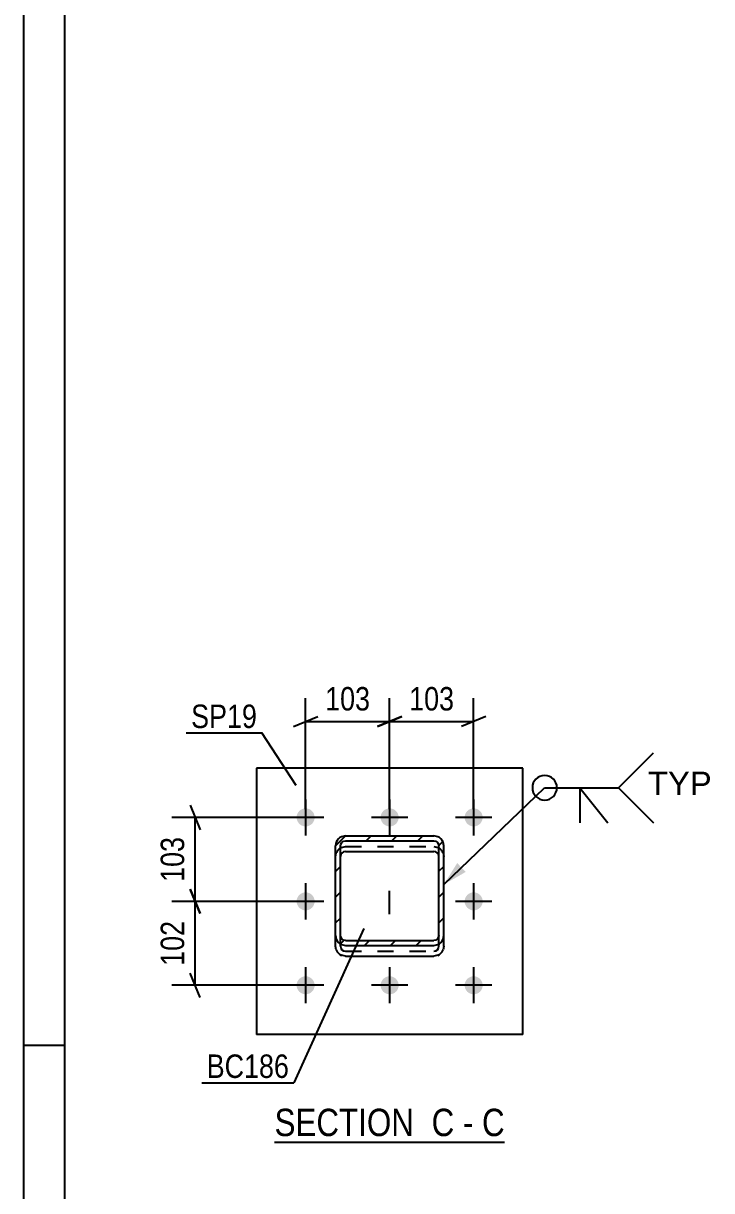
# Model space of a CAD drawing. Header units: millimetres. Extents: x 0 to 841, y 0 to 594.
# Drawn here: x 0 to 84, y 131.3 to 273.8 of the extents above; entities that cross this region are included whole.
import ezdxf

# ---------------------------------------------------------------- set-up
doc = ezdxf.new("R2010")
doc.units = ezdxf.units.MM
doc.linetypes.add('DXK_LINE_DOT2', pattern=[3.9198, 1.9599, -1.9599])
doc.linetypes.add('DXK_LINE_DOT3', pattern=[5.9187, 2.979, -0.9799, 0.9799, -0.9799])
doc.styles.add('Arial', font='ARIAL.TTF', dxfattribs={"height": 0.2})
doc.styles.add('Arial Narrow', font='ARIALN.TTF', dxfattribs={"height": 0.2})

# ---------------------------------------------------------------- blocks, each defined once
blk = doc.blocks.new('Unknown-318887657-1133 - 14856')
at = {"color": 5, "linetype": 'Continuous'}
for p, q in [((0, 594), (0, 0)), ((5, 589), (5, 5)), ((5, 149), (0, 149))]:
    blk.add_line(p, q, dxfattribs=at)
blk = doc.blocks.new('Unknown-318887657-13 - 1684')
at = {"color": 6, "linetype": 'Continuous'}
blk.add_line((30.65, 137.19), (58.72, 137.19), dxfattribs=at)
at = {"color": 0, "linetype": 'Continuous'}
for points in [[(48.76, 137.94), (48.76, 141.44), (30.65, 141.44), (30.65, 137.94)], [(52.58, 137.94), (52.58, 141.44), (49.81, 141.44), (49.81, 137.94)], [(54.91, 137.94), (54.91, 141.44), (53.63, 141.44), (53.63, 137.94)], [(58.72, 137.94), (58.72, 141.44), (55.96, 141.44), (55.96, 137.94)]]:
    blk.add_wipeout(points, dxfattribs=at)
at = {"color": 7, "linetype": 'Continuous', "style": 'Arial Narrow'}
for s, p in [('SECTION ', (30.65, 137.94)), ('C', (49.81, 137.94)), ('C', (55.96, 137.94)), ('-', (53.63, 137.94))]:
    blk.add_text(s, height=3.34, dxfattribs=at).set_placement(p)
blk = doc.blocks.new('Part-318887657-1702 - 1684')
at = {"linetype": 'Continuous'}
h = blk.add_hatch(dxfattribs=at)
h.set_pattern_fill('', scale=0.7, style=0, pattern_type=0)
h.set_pattern_definition([(45, (39.2889, 174.5855), (-1.57154, 1.57154), [])])
h.paths.add_polyline_path([(50.09, 174.59), (39.29, 174.59), (38.83, 174.49), (38.44, 174.23), (38.18, 173.84), (38.09, 173.37), (38.09, 162.44), (38.18, 161.97), (38.44, 161.58), (38.83, 161.32), (39.29, 161.22), (50.09, 161.22), (50.55, 161.32), (50.94, 161.58), (51.2, 161.97), (51.29, 162.44), (51.29, 173.37), (51.2, 173.84), (50.94, 174.23), (50.55, 174.49)])
h.paths.add_polyline_path([(50.64, 173.6), (50.69, 173.37), (50.69, 162.44), (50.64, 162.21), (50.51, 162.01), (50.32, 161.88), (50.09, 161.83), (39.29, 161.83), (39.06, 161.88), (38.86, 162.01), (38.73, 162.21), (38.69, 162.44), (38.69, 173.37), (38.73, 173.6), (38.86, 173.8), (39.06, 173.93), (39.29, 173.98), (50.09, 173.98), (50.32, 173.93), (50.51, 173.8)])
at = {"color": 2, "linetype": 'Continuous'}
for p, q in [((39.29, 174.59), (38.83, 174.49)), ((38.86, 173.8), (39.06, 173.93)), ((39.06, 173.93), (39.29, 173.98)), ((39.29, 174.59), (50.09, 174.59)), ((39.29, 173.98), (50.09, 173.98)), ((50.55, 174.49), (50.09, 174.59)), ((50.09, 173.98), (50.32, 173.93)), ((50.32, 173.93), (50.51, 173.8)), ((38.18, 173.84), (38.09, 173.37)), ((38.09, 162.44), (38.09, 173.37)), ((38.69, 173.37), (38.73, 173.6)), ((38.69, 162.44), (38.69, 173.37)), ((38.73, 173.6), (38.86, 173.8)), ((38.86, 172.49), (38.73, 172.3)), ((39.06, 172.63), (38.86, 172.49)), ((39.29, 172.67), (39.06, 172.63)), ((39.29, 172.67), (50.09, 172.67)), ((50.32, 172.63), (50.09, 172.67)), ((50.51, 172.49), (50.32, 172.63)), ((50.51, 173.8), (50.64, 173.6)), ((50.64, 172.3), (50.51, 172.49)), ((50.64, 173.6), (50.69, 173.37)), ((50.69, 162.44), (50.69, 173.37)), ((51.29, 173.37), (51.2, 173.84)), ((51.29, 162.44), (51.29, 173.37)), ((38.73, 172.3), (38.69, 172.06)), ((50.69, 172.06), (50.64, 172.3)), ((38.09, 161.13), (38.09, 162.44)), ((38.09, 162.44), (38.18, 161.97)), ((38.18, 160.67), (38.09, 161.13)), ((38.73, 162.21), (38.69, 162.44)), ((38.86, 162.01), (38.73, 162.21)), ((38.83, 161.32), (39.29, 161.22)), ((39.06, 161.88), (38.86, 162.01)), ((39.29, 161.83), (39.06, 161.88)), ((39.29, 161.83), (50.09, 161.83)), ((39.29, 161.22), (50.09, 161.22)), ((50.32, 161.88), (50.09, 161.83)), ((50.09, 161.22), (50.55, 161.32)), ((50.51, 162.01), (50.32, 161.88)), ((50.64, 162.21), (50.51, 162.01)), ((50.69, 162.44), (50.64, 162.21)), ((51.2, 161.97), (51.29, 162.44)), ((51.29, 161.13), (51.2, 160.67)), ((51.29, 161.13), (51.29, 162.44)), ((39.29, 159.92), (38.83, 160.01)), ((39.29, 159.92), (50.09, 159.92)), ((50.55, 160.01), (50.09, 159.92))]:
    blk.add_line(p, q, dxfattribs=at)
at = {"color": 7, "linetype": 'DXK_LINE_DOT2'}
for p, q in [((38.09, 162.44), (38.09, 173.37)), ((38.09, 172.06), (38.18, 172.53)), ((38.69, 161.13), (38.69, 173.37)), ((38.83, 173.19), (39.29, 173.28)), ((39.29, 173.28), (50.09, 173.28)), ((50.09, 173.28), (50.55, 173.19)), ((50.69, 161.13), (50.69, 173.37)), ((51.2, 172.53), (51.29, 172.06)), ((51.29, 162.44), (51.29, 173.37)), ((38.69, 161.13), (38.73, 160.9)), ((50.64, 160.9), (50.69, 161.13)), ((38.73, 160.9), (38.86, 160.7)), ((38.86, 160.7), (39.06, 160.57)), ((39.06, 160.57), (39.29, 160.52)), ((39.29, 160.52), (50.09, 160.52)), ((50.09, 160.52), (50.32, 160.57)), ((50.32, 160.57), (50.51, 160.7)), ((50.51, 160.7), (50.64, 160.9))]:
    blk.add_line(p, q, dxfattribs=at)
at = {"color": 7, "linetype": 'DXK_LINE_DOT3'}
blk.add_line((44.69, 165.05), (44.69, 167.9), dxfattribs=at)
at = {"color": 2, "linetype": 'Continuous'}
for centre, start, end in [((39.3, 173.38), 112.8504, 157.8474), ((50.08, 173.38), 22.1526, 67.1496), ((39.3, 162.43), 202.1526, 247.1496), ((50.08, 162.43), 292.8504, 337.8474), ((39.3, 161.12), 202.1526, 247.1496), ((50.08, 161.12), 292.8504, 337.8474)]:
    blk.add_arc(centre, 1.21, start, end, dxfattribs=at)
at = {"color": 7, "linetype": 'DXK_LINE_DOT2'}
for centre, start, end in [((39.3, 172.07), 112.8504, 157.8474), ((50.08, 172.07), 22.1526, 67.1496)]:
    blk.add_arc(centre, 1.21, start, end, dxfattribs=at)
blk = doc.blocks.new('Part-318887657-1720 - 1684')
at = {"color": 2, "linetype": 'Continuous'}
for p, q in [((60.94, 182.85), (28.44, 182.85)), ((28.44, 182.85), (28.44, 150.35)), ((60.94, 150.35), (60.94, 182.85)), ((60.94, 150.35), (28.44, 150.35))]:
    blk.add_line(p, q, dxfattribs=at)
blk = doc.blocks.new('Bolt-318887657-1781 - 1684')
at = {"linetype": 'Continuous'}
for points in [[(34.44, 175.75, -1), (34.44, 177.95, -1)], [(44.69, 175.75, -1), (44.69, 177.95, -1)], [(54.94, 175.75, -1), (54.94, 177.95, -1)], [(34.44, 165.5, -1), (34.44, 167.7, -1)], [(54.94, 165.5, -1), (54.94, 167.7, -1)], [(34.44, 155.25, -1), (34.44, 157.45, -1)], [(44.69, 155.25, -1), (44.69, 157.45, -1)], [(54.94, 155.25, -1), (54.94, 157.45, -1)]]:
    blk.add_hatch(color=1, dxfattribs=at).paths.add_polyline_path(points)
at = {"color": 1, "linetype": 'Continuous'}
for p, q in [((34.44, 179.05), (34.44, 174.65)), ((44.69, 179.05), (44.69, 174.65)), ((54.94, 179.05), (54.94, 174.65)), ((36.64, 176.85), (32.24, 176.85)), ((46.89, 176.85), (42.49, 176.85)), ((57.14, 176.85), (52.74, 176.85)), ((34.44, 168.8), (34.44, 164.4)), ((54.94, 168.8), (54.94, 164.4)), ((36.64, 166.6), (32.24, 166.6)), ((57.14, 166.6), (52.74, 166.6)), ((34.44, 158.55), (34.44, 154.15)), ((44.69, 158.55), (44.69, 154.15)), ((54.94, 158.55), (54.94, 154.15)), ((36.64, 156.35), (32.24, 156.35)), ((46.89, 156.35), (42.49, 156.35)), ((57.14, 156.35), (52.74, 156.35))]:
    blk.add_line(p, q, dxfattribs=at)
blk = doc.blocks.new('StraightDimension-318887657-14333 - 1684')
at = {"color": 7, "linetype": 'Continuous'}
for p, q in [((20.37, 178.35), (21.57, 175.35)), ((33.44, 176.85), (18.12, 176.85)), ((20.97, 166.6), (20.97, 176.85)), ((21.57, 165.1), (20.37, 168.1)), ((33.44, 166.6), (18.12, 166.6))]:
    blk.add_line(p, q, dxfattribs=at)
at = {"color": 0}
blk.add_wipeout([(20.22, 175.07), (16.02, 175.07), (16.02, 168.38), (20.22, 168.38)], dxfattribs=at)
at = {"color": 3, "style": 'Arial Narrow'}
blk.add_text('103', height=2.863, rotation=90.0002, dxfattribs=at).set_placement((19.62, 168.98))
blk = doc.blocks.new('StraightDimension-318887657-14334 - 1684')
at = {"color": 7, "linetype": 'Continuous'}
for p, q in [((20.37, 168.1), (21.57, 165.1)), ((33.44, 166.6), (18.12, 166.6)), ((20.97, 156.35), (20.97, 166.6)), ((21.57, 154.85), (20.37, 157.85)), ((33.44, 156.35), (18.12, 156.35))]:
    blk.add_line(p, q, dxfattribs=at)
at = {"color": 0}
blk.add_wipeout([(20.22, 164.82), (16.02, 164.82), (16.02, 158.13), (20.22, 158.13)], dxfattribs=at)
at = {"color": 3, "style": 'Arial Narrow'}
blk.add_text('102', height=2.863, rotation=90.0002, dxfattribs=at).set_placement((19.62, 158.73))
blk = doc.blocks.new('StraightDimension-318887657-14338 - 1684')
at = {"color": 7, "linetype": 'Continuous'}
for p, q in [((44.69, 177.85), (44.69, 191.4)), ((54.94, 177.85), (54.94, 191.4)), ((43.19, 187.95), (46.19, 189.15)), ((44.69, 188.55), (54.94, 188.55)), ((56.44, 189.15), (53.44, 187.95))]:
    blk.add_line(p, q, dxfattribs=at)
at = {"color": 0}
blk.add_wipeout([(53.16, 189.3), (53.16, 193.5), (46.47, 193.5), (46.47, 189.3)], dxfattribs=at)
at = {"color": 3, "style": 'Arial Narrow'}
blk.add_text('103', height=2.863, dxfattribs=at).set_placement((47.07, 189.9))
blk = doc.blocks.new('StraightDimension-318887657-14339 - 1684')
at = {"color": 7, "linetype": 'Continuous'}
for p, q in [((34.44, 177.85), (34.44, 191.4)), ((44.69, 177.85), (44.69, 191.4)), ((32.94, 187.95), (35.94, 189.15)), ((34.44, 188.55), (44.69, 188.55)), ((46.19, 189.15), (43.19, 187.95))]:
    blk.add_line(p, q, dxfattribs=at)
at = {"color": 0}
blk.add_wipeout([(42.91, 189.3), (42.91, 193.5), (36.22, 193.5), (36.22, 189.3)], dxfattribs=at)
at = {"color": 3, "style": 'Arial Narrow'}
blk.add_text('103', height=2.863, dxfattribs=at).set_placement((36.82, 189.9))
blk = doc.blocks.new('Mark-318887657-1698 - 1684')
at = {"color": 0}
blk.add_wipeout([(32.41, 145.04), (32.41, 148.04), (22.37, 148.04), (22.37, 145.04)], dxfattribs=at)
blk.add_wipeout([(32.41, 145.04), (32.41, 148.04), (22.37, 148.04), (22.37, 145.04)], dxfattribs=at)
at = {"color": 30, "linetype": 'Continuous'}
for p in [(41.52, 163.29), (21.77, 144.44)]:
    blk.add_line(p, (33.01, 144.44), dxfattribs=at)
at = {"color": 3, "style": 'Arial Narrow'}
blk.add_text('BC186', height=2.863, dxfattribs=at).set_placement((22.37, 145.04))
blk = doc.blocks.new('Mark-318887657-1716 - 1684')
at = {"color": 0}
blk.add_wipeout([(28.51, 187.76), (28.51, 190.76), (20.47, 190.76), (20.47, 187.76)], dxfattribs=at)
blk.add_wipeout([(28.51, 187.76), (28.51, 190.76), (20.47, 190.76), (20.47, 187.76)], dxfattribs=at)
at = {"color": 30, "linetype": 'Continuous'}
for p in [(19.87, 187.16), (33.3, 180.76)]:
    blk.add_line(p, (29.11, 187.16), dxfattribs=at)
at = {"color": 3, "style": 'Arial Narrow'}
blk.add_text('SP19', height=2.863, dxfattribs=at).set_placement((20.47, 187.76))
blk = doc.blocks.new('WeldMark-318887657-14650 - 1684')
at = {"linetype": 'Continuous'}
blk.add_hatch(color=30, dxfattribs=at).paths.add_polyline_path([(53.97, 170.19), (51.29, 168.65), (52.93, 171.27)])
at = {"color": 30, "linetype": 'Continuous'}
for p, q in [((51.29, 168.65), (63.6, 180.47)), ((63.6, 180.47), (72.6, 180.47))]:
    blk.add_line(p, q, dxfattribs=at)
at = {"color": 3, "linetype": 'Continuous'}
for q in [(71.31, 176.18), (67.89, 176.18)]:
    blk.add_line((67.89, 180.47), q, dxfattribs=at)
for start, end in [(90, 270), (270, 90)]:
    blk.add_arc((63.6, 180.47), 1.5, start, end, dxfattribs=at)
at = {"color": 0, "linetype": 'Continuous'}
blk.add_wipeout([(83.97, 179.57), (83.97, 182.57), (76.2, 182.57), (76.2, 179.57)], dxfattribs=at)
blk.add_wipeout([(83.97, 179.57), (83.97, 182.57), (76.2, 182.57), (76.2, 179.57)], dxfattribs=at)
at = {"color": 3, "linetype": 'Continuous'}
for q in [(76.89, 184.75), (76.89, 176.18)]:
    blk.add_line((72.6, 180.47), q, dxfattribs=at)
at = {"color": 3, "linetype": 'Continuous', "style": 'Arial'}
blk.add_text('TYP', height=2.865, dxfattribs=at).set_placement((76.2, 179.57))

msp = doc.modelspace()

# ---------------------------------------------------------------- block references
for name in ['Unknown-318887657-1133 - 14856', 'Part-318887657-1720 - 1684', 'Bolt-318887657-1781 - 1684', 'Part-318887657-1702 - 1684']:
    msp.add_blockref(name, (0, 0))

# ---------------------------------------------------------------- next in the draw order: block references
for name in ['StraightDimension-318887657-14338 - 1684', 'StraightDimension-318887657-14333 - 1684', 'Unknown-318887657-13 - 1684']:
    msp.add_blockref(name, (0, 0))

# ---------------------------------------------------------------- next in the draw order: block references
for name in ['StraightDimension-318887657-14339 - 1684', 'WeldMark-318887657-14650 - 1684', 'StraightDimension-318887657-14334 - 1684']:
    msp.add_blockref(name, (0, 0))

# ---------------------------------------------------------------- next in the draw order: block references
for name in ['Mark-318887657-1716 - 1684', 'Mark-318887657-1698 - 1684']:
    msp.add_blockref(name, (0, 0))

doc.saveas('drawing.dxf')
